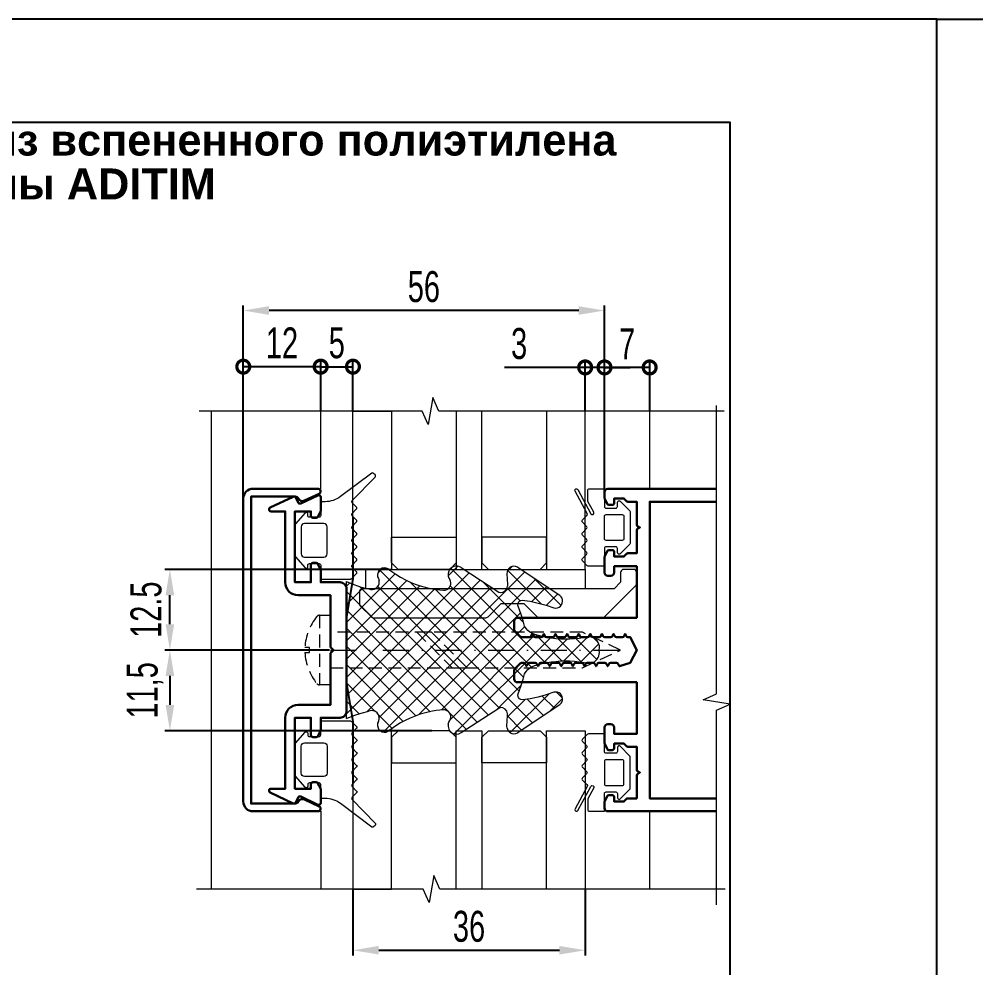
# Model space of a CAD drawing. Extents: x -37 to 8820, y -336 to 478.
# Drawn here: x 3271.1 to 3363.8, y 205.1 to 297 of the extents above; entities that cross this region are included whole.
import ezdxf

# ---------------------------------------------------------------- set-up
doc = ezdxf.new("R2010")
doc.units = 0
doc.header["$LTSCALE"] = 5
doc.linetypes.add('DASHDOT', pattern=[1, 0.5, -0.25, 0, -0.25])
doc.linetypes.add('HIDDEN', pattern=[0.375, 0.25, -0.125])
doc.layers.get('0').update_dxf_attribs({"linetype": 'CONTINUOUS', "lineweight": 30})
doc.layers.get('DEFPOINTS').update_dxf_attribs({"linetype": 'CONTINUOUS'})
for name, color, linetype, lineweight in [('1', 6, 'DASHDOT', 13), ('2', 3, 'HIDDEN', 13), ('Dimentions', 5, 'CONTINUOUS', 15), ('Glass', 5, 'CONTINUOUS', 20), ('Ал подклад', 7, 'CONTINUOUS', 20), ('Герлен', 7, 'CONTINUOUS', 60), ('Зигзаг', 1, 'CONTINUOUS', 15), ('Конструкции', 252, 'CONTINUOUS', 20), ('Подкладки', 1, 'CONTINUOUS', 20), ('Текстовый', 7, 'CONTINUOUS', 9), ('Уплотнители', 1, 'CONTINUOUS', 20), ('Штриховка', 1, 'CONTINUOUS', 5)]:
    doc.layers.add(name, color=color, linetype=linetype, lineweight=lineweight)
doc.layers.add('Скрытые', color=14, linetype='CONTINUOUS', plot=False)
doc.styles.add('3', font='RUSS.SHX', dxfattribs={"width": 0.7, "height": 3})
doc.styles.add('Каталожный', font='arial.ttf', dxfattribs={"height": 2.5})
doc.dimstyles.new('MX1_6', dxfattribs={"dimtxt": 3, "dimasz": 2.5, "dimexe": 0.5, "dimexo": 0, "dimgap": 0.8, "dimtad": 1, "dimlfac": 1.6, "dimdsep": 46, "dimtxsty": '3', "dimcen": 0, "dimclrd": 256, "dimclre": 256, "dimclrt": 256, "dimaunit": 1, "dimadec": 0, "dimazin": 0, "dimtfac": 1, "dimtmove": 0, "dimatfit": 1, "dimfxl": 1, "dimtvp": 1, "dimtolj": 1, "dimtzin": 0, "dimarcsym": 0})

# ---------------------------------------------------------------- blocks, each defined once
blk = doc.blocks.new('_DotSmall')
at = {"color": 0, "linetype": 'ByBlock', "const_width": 0.5}
blk.add_lwpolyline([(-0.0625, 0, 1), (0.0625, 0, 1)], format="xyb", close=True, dxfattribs=at)
blk = doc.blocks.new('*D1290')
at = {"layer": 'DEFPOINTS', "color": 0, "linetype": 'Continuous', "transparency": 16777216}
for p in [(3292.817, 263.326), (3300.317, 259.024), (3292.817, 249.073)]:
    blk.add_point(p, dxfattribs=at)
at = {"layer": 'Dimentions', "linetype": 'Continuous', "lineweight": -2, "transparency": 16777216}
for p, q in [((3292.817, 249.073), (3292.817, 263.826)), ((3300.317, 263.326), (3292.817, 263.326)), ((3300.317, 259.024), (3300.317, 263.826))]:
    blk.add_line(p, q, dxfattribs=at)
at = {"layer": 'Dimentions', "linetype": 'Continuous', "lineweight": -2, "transparency": 16777216, "xscale": 2.5, "yscale": 2.5, "zscale": 2.5, "rotation": 180}
blk.add_blockref('_DotSmall', (3292.817, 263.326), dxfattribs=at)
at = {"layer": 'Dimentions', "linetype": 'Continuous', "lineweight": -2, "transparency": 16777216, "xscale": 2.5, "yscale": 2.5, "zscale": 2.5}
blk.add_blockref('_DotSmall', (3300.317, 263.326), dxfattribs=at)
at = {"layer": 'Dimentions', "linetype": 'Continuous', "transparency": 16777216, "insert": (3296.567, 265.626), "char_height": 3, "attachment_point": 5, "style": '3'}
blk.add_mtext('\\A1;12', dxfattribs=at)
blk = doc.blocks.new('*D1291')
at = {"layer": 'DEFPOINTS', "color": 0, "linetype": 'Continuous', "transparency": 16777216}
for p in [(3327.817, 263.251), (3325.942, 259.024), (3327.817, 251.181)]:
    blk.add_point(p, dxfattribs=at)
at = {"layer": 'Dimentions', "linetype": 'Continuous', "lineweight": -2, "transparency": 16777216}
for p, q in [((3325.942, 259.024), (3325.942, 263.751)), ((3327.817, 251.181), (3327.817, 263.751)), ((3325.942, 263.251), (3318.142, 263.251)), ((3327.817, 263.251), (3325.942, 263.251)), ((3327.817, 263.251), (3330.317, 263.251))]:
    blk.add_line(p, q, dxfattribs=at)
at = {"layer": 'Dimentions', "linetype": 'Continuous', "lineweight": -2, "transparency": 16777216, "xscale": 2.5, "yscale": 2.5, "zscale": 2.5}
blk.add_blockref('_DotSmall', (3325.942, 263.251), dxfattribs=at)
at = {"layer": 'Dimentions', "linetype": 'Continuous', "lineweight": -2, "transparency": 16777216, "xscale": 2.5, "yscale": 2.5, "zscale": 2.5, "rotation": 180}
blk.add_blockref('_DotSmall', (3327.817, 263.251), dxfattribs=at)
at = {"layer": 'Dimentions', "linetype": 'Continuous', "transparency": 16777216, "insert": (3319.542, 265.551), "char_height": 3, "attachment_point": 5, "style": '3'}
blk.add_mtext('\\A1;3', dxfattribs=at)
blk = doc.blocks.new('*D1292')
at = {"layer": 'DEFPOINTS', "color": 0, "linetype": 'Continuous', "transparency": 16777216}
for p in [(3292.817, 268.765), (3292.817, 259.024), (3327.817, 259.024)]:
    blk.add_point(p, dxfattribs=at)
at = {"layer": 'Dimentions', "linetype": 'Continuous', "lineweight": -2, "transparency": 16777216}
for p, q in [((3292.817, 259.024), (3292.817, 269.265)), ((3327.817, 259.024), (3327.817, 269.265)), ((3325.317, 268.765), (3295.317, 268.765))]:
    blk.add_line(p, q, dxfattribs=at)
at = {"layer": 'Dimentions', "linetype": 'Continuous', "transparency": 16777216}
for points in [[(3295.317, 269.182), (3295.317, 268.349), (3292.817, 268.765)], [(3325.317, 269.182), (3325.317, 268.349), (3327.817, 268.765)]]:
    blk.add_solid(points, dxfattribs=at)
at = {"layer": 'Dimentions', "linetype": 'Continuous', "transparency": 16777216, "insert": (3310.317, 271.065), "char_height": 3, "attachment_point": 5, "style": '3'}
blk.add_mtext('\\A1;56', dxfattribs=at)
blk = doc.blocks.new('*D1293')
at = {"layer": 'DEFPOINTS', "color": 0, "linetype": 'Continuous', "transparency": 16777216}
for p in [(3303.442, 212.713), (3325.942, 212.713), (3325.942, 206.781)]:
    blk.add_point(p, dxfattribs=at)
at = {"layer": 'Dimentions', "linetype": 'Continuous', "lineweight": -2, "transparency": 16777216}
for p, q in [((3303.442, 212.713), (3303.442, 206.281)), ((3325.942, 212.713), (3325.942, 206.281)), ((3305.942, 206.781), (3323.442, 206.781))]:
    blk.add_line(p, q, dxfattribs=at)
at = {"layer": 'Dimentions', "linetype": 'Continuous', "transparency": 16777216}
for points in [[(3305.942, 207.198), (3305.942, 206.365), (3303.442, 206.781)], [(3323.442, 207.198), (3323.442, 206.365), (3325.942, 206.781)]]:
    blk.add_solid(points, dxfattribs=at)
at = {"layer": 'Dimentions', "linetype": 'Continuous', "transparency": 16777216, "insert": (3314.692, 209.081), "char_height": 3, "attachment_point": 5, "style": '3'}
blk.add_mtext('\\A1;36', dxfattribs=at)
blk = doc.blocks.new('*D1294')
at = {"layer": 'DEFPOINTS', "color": 0, "linetype": 'Continuous', "transparency": 16777216}
for p in [(3303.442, 263.326), (3300.317, 259.024), (3303.442, 259.024)]:
    blk.add_point(p, dxfattribs=at)
at = {"layer": 'Dimentions', "linetype": 'Continuous', "lineweight": -2, "transparency": 16777216}
for p, q in [((3300.317, 259.024), (3300.317, 263.826)), ((3300.317, 263.326), (3303.442, 263.326)), ((3303.442, 259.024), (3303.442, 263.826))]:
    blk.add_line(p, q, dxfattribs=at)
at = {"layer": 'Dimentions', "linetype": 'Continuous', "lineweight": -2, "transparency": 16777216, "xscale": 2.5, "yscale": 2.5, "zscale": 2.5, "rotation": 180}
blk.add_blockref('_DotSmall', (3300.317, 263.326), dxfattribs=at)
at = {"layer": 'Dimentions', "linetype": 'Continuous', "lineweight": -2, "transparency": 16777216, "xscale": 2.5, "yscale": 2.5, "zscale": 2.5}
blk.add_blockref('_DotSmall', (3303.442, 263.326), dxfattribs=at)
at = {"layer": 'Dimentions', "linetype": 'Continuous', "transparency": 16777216, "insert": (3301.879, 265.626), "char_height": 3, "attachment_point": 5, "style": '3'}
blk.add_mtext('\\A1;5', dxfattribs=at)
blk = doc.blocks.new('*D1295')
at = {"layer": 'DEFPOINTS', "color": 0, "linetype": 'Continuous', "transparency": 16777216}
for p in [(3327.817, 263.251), (3327.817, 259.024), (3332.192, 259.024)]:
    blk.add_point(p, dxfattribs=at)
at = {"layer": 'Dimentions', "linetype": 'Continuous', "lineweight": -2, "transparency": 16777216}
for p, q in [((3327.817, 259.024), (3327.817, 263.751)), ((3332.192, 259.024), (3332.192, 263.751)), ((3332.192, 263.251), (3327.817, 263.251))]:
    blk.add_line(p, q, dxfattribs=at)
at = {"layer": 'Dimentions', "linetype": 'Continuous', "lineweight": -2, "transparency": 16777216, "xscale": 2.5, "yscale": 2.5, "zscale": 2.5, "rotation": 180}
blk.add_blockref('_DotSmall', (3327.817, 263.251), dxfattribs=at)
at = {"layer": 'Dimentions', "linetype": 'Continuous', "lineweight": -2, "transparency": 16777216, "xscale": 2.5, "yscale": 2.5, "zscale": 2.5}
blk.add_blockref('_DotSmall', (3332.192, 263.251), dxfattribs=at)
at = {"layer": 'Dimentions', "linetype": 'Continuous', "transparency": 16777216, "insert": (3330.004, 265.551), "char_height": 3, "attachment_point": 5, "style": '3'}
blk.add_mtext('\\A1;7', dxfattribs=at)
blk = doc.blocks.new('*D1296')
at = {"layer": 'DEFPOINTS', "color": 0, "linetype": 'Continuous', "transparency": 16777216}
for p in [(3285.708, 243.681), (3306.698, 243.681), (3301.176, 235.868)]:
    blk.add_point(p, dxfattribs=at)
at = {"layer": 'Dimentions', "linetype": 'Continuous', "lineweight": -2, "transparency": 16777216}
for p, q in [((3306.698, 243.681), (3285.208, 243.681)), ((3285.708, 238.368), (3285.708, 241.181)), ((3301.176, 235.868), (3285.208, 235.868))]:
    blk.add_line(p, q, dxfattribs=at)
at = {"layer": 'Dimentions', "linetype": 'Continuous', "transparency": 16777216}
for points in [[(3285.291, 241.181), (3286.124, 241.181), (3285.708, 243.681)], [(3285.291, 238.368), (3286.124, 238.368), (3285.708, 235.868)]]:
    blk.add_solid(points, dxfattribs=at)
at = {"layer": 'Dimentions', "linetype": 'Continuous', "transparency": 16777216, "insert": (3283.408, 239.775), "char_height": 3, "attachment_point": 5, "rotation": 90, "style": '3'}
blk.add_mtext('\\A1;12.5', dxfattribs=at)
blk = doc.blocks.new('*D1297')
at = {"layer": 'DEFPOINTS', "color": 0, "linetype": 'Continuous', "transparency": 16777216}
for p in [(3301.176, 235.868), (3285.708, 228.056), (3311.073, 228.056)]:
    blk.add_point(p, dxfattribs=at)
at = {"layer": 'Dimentions', "linetype": 'Continuous', "lineweight": -2, "transparency": 16777216}
for p, q in [((3301.176, 235.868), (3285.208, 235.868)), ((3285.708, 233.368), (3285.708, 230.556)), ((3311.073, 228.056), (3285.208, 228.056))]:
    blk.add_line(p, q, dxfattribs=at)
at = {"layer": 'Dimentions', "linetype": 'Continuous', "transparency": 16777216}
for points in [[(3285.291, 233.368), (3286.124, 233.368), (3285.708, 235.868)], [(3285.291, 230.556), (3286.124, 230.556), (3285.708, 228.056)]]:
    blk.add_solid(points, dxfattribs=at)
at = {"layer": 'Dimentions', "linetype": 'Continuous', "transparency": 16777216, "insert": (3283.301, 231.962), "char_height": 3, "attachment_point": 5, "rotation": 90, "style": '3'}
blk.add_mtext('\\A1;11,5', dxfattribs=at)
blk = doc.blocks.new('1')
at = {"layer": 'Уплотнители'}
blk.add_line((0, -6.638), (0, 6.638), dxfattribs=at)
for points in [[(4.054, 7.863), (4.19, 7.754), (4.775, 7.346)], [(11.114, 7.985), (14.746, 5.618), (14.909, 5.577)], [(15.562, 7.563), (15.549, 7.373), (15.589, 6.353), (15.603, 6.19)], [(20.786, 5.156), (20.677, 5.278), (16.719, 7.904)], [(0, 6.638), (0.707, 6.353), (1.428, 6.108), (2.163, 5.917), (2.353, 5.863)], [(3.02, 7.101), (3.088, 6.938), (3.156, 6.747)], [(9.862, 7.169), (9.93, 6.979), (10.026, 6.829)], [(15.549, 7.373), (15.549, 7.359)], [(8.693, 5.863), (9.4, 5.795), (9.577, 5.809)], [(14.746, 5.618), (14.746, 5.605)], [(15.589, 6.353), (15.589, 6.339)], [(24.513, -0.231), (24.486, 0), (24.513, 0.231)], [(24.486, 0), (24.486, -0.014)], [(17.263, -2.313), (17.263, -2.326)], [(16.95, -3.333), (16.95, -3.346)], [(16.61, -4.339), (16.61, -4.353)], [(16.719, -7.904), (20.677, -5.278), (20.786, -5.156)], [(0, -6.638), (0.707, -6.353), (1.428, -6.108), (2.163, -5.917)], [(9.577, -5.809), (9.4, -5.781), (8.693, -5.863)], [(11.114, -7.985), (14.746, -5.618), (14.909, -5.577)], [(15.562, -7.563), (15.549, -7.373), (15.589, -6.353), (15.603, -6.176)], [(15.589, -6.353), (15.589, -6.366)], [(3.088, -6.938), (3.088, -6.924), (3.02, -7.101)], [(4.775, -7.346), (4.19, -7.754), (4.054, -7.863)], [(9.862, -7.169), (9.93, -6.979), (10.026, -6.829)], [(15.549, -7.373), (15.549, -7.387)]]:
    blk.add_lwpolyline(points, dxfattribs=at)
for points in [[(23.724, 1.238), (23.493, 1.265), (23.262, 1.238), (22.541, 1.129, -0.091156), (18.95, 1.32), (18.256, 1.51), (18.011, 1.592), (17.78, 1.728), (17.576, 1.891), (17.399, 2.081), (17.263, 2.313), (17.127, 2.83), (16.95, 3.333), (16.61, 4.339), (16.623, 4.489), (16.678, 4.625), (16.759, 4.734), (16.895, 4.802), (17.031, 4.829), (17.807, 4.72), (18.582, 4.557), (19.344, 4.353), (20.092, 4.095), (20.255, 4.067), (20.432, 4.095)], [(20.432, -4.095), (20.255, -4.067), (20.092, -4.095), (19.344, -4.353), (18.582, -4.557), (17.807, -4.72), (17.031, -4.829), (16.895, -4.802), (16.759, -4.734), (16.678, -4.612), (16.623, -4.489), (16.61, -4.339), (16.95, -3.333), (17.127, -2.83), (17.263, -2.313), (17.399, -2.081), (17.576, -1.891), (17.78, -1.728), (18.011, -1.592), (18.256, -1.51), (18.95, -1.32, -0.091156), (22.541, -1.129), (23.262, -1.238), (23.493, -1.265), (23.724, -1.238)]]:
    blk.add_lwpolyline(points, format="xyb", dxfattribs=at)
blk.add_arc((2.448, -6.584), 0.725, 331.99667, 113.16431, dxfattribs=at)
for points in [[(11.114, 7.985), (10.515, 8.44), (9.696, 7.86), (9.862, 7.169)], [(4.054, 7.863), (3.483, 8.167), (2.913, 7.721), (3.02, 7.101)], [(16.719, 7.904), (16.304, 8.307), (15.684, 8.116), (15.562, 7.563)], [(2.353, 5.863), (2.82, 5.791), (3.304, 6.274), (3.156, 6.747)], [(4.775, 7.346), (6.039, 6.535), (7.216, 6.114), (8.693, 5.863)], [(9.577, 5.809), (10.023, 5.934), (10.241, 6.419), (10.026, 6.829)], [(14.909, 5.577), (15.253, 5.547), (15.604, 5.837), (15.603, 6.19)], [(20.432, 4.095), (20.887, 4.194), (21.117, 4.806), (20.786, 5.156)], [(24.513, 0.231), (24.529, 0.69), (24.164, 1.159), (23.724, 1.238)], [(23.724, -1.238), (24.2, -1.106), (24.509, -0.733), (24.513, -0.231)], [(20.786, -5.156), (21.117, -4.806), (20.887, -4.194), (20.432, -4.095)], [(15.603, -6.176), (15.595, -5.83), (15.248, -5.548), (14.909, -5.577)], [(8.693, -5.863), (7.303, -6.095), (5.949, -6.556), (4.775, -7.346)], [(10.026, -6.829), (10.234, -6.412), (10.041, -5.944), (9.577, -5.809)], [(3.02, -7.101), (2.913, -7.721), (3.483, -8.167), (4.054, -7.863)], [(9.862, -7.169), (9.696, -7.86), (10.515, -8.44), (11.114, -7.985)], [(15.562, -7.563), (15.655, -8.105), (16.342, -8.292), (16.719, -7.904)]]:
    blk.add_open_spline(points, degree=3, dxfattribs=at)

msp = doc.modelspace()

# ---------------------------------------------------------------- hatches: boundary and pattern name
at = {"layer": 'Штриховка', "lineweight": 5}
h = msp.add_hatch(dxfattribs=at)
h.set_pattern_fill('NET', color=256, scale=10, angle=45, style=0)
h.set_pattern_definition([(45, (-3801.2168, 2378.1419), (-0.88388348, 0.88388348), []), (135, (-3801.2168, 2378.1419), (-0.88388348, -0.88388348), [])])
edge = h.paths.add_edge_path()
edge.add_spline(control_points=[(3327.3303, 236.0997), (3327.3461, 236.5588), (3326.9813, 237.0279), (3326.5413, 237.1064)], knot_values=[0, 0, 0, 0, 1, 1, 1, 1], degree=3, periodic=0)
edge.add_line((3326.5413, 237.1064), (3326.31, 237.1336))
edge.add_line((3326.31, 237.1336), (3326.0788, 237.1064))
edge.add_line((3326.0788, 237.1064), (3325.3578, 236.9976))
edge.add_arc((3324.0801, 246.8603), 9.9451, 256.547552, 277.381309, ccw=False)
edge.add_line((3321.7665, 237.188), (3321.0727, 237.3784))
edge.add_line((3321.0727, 237.3784), (3320.8279, 237.4601))
edge.add_line((3320.8279, 237.4601), (3320.5966, 237.5961))
edge.add_line((3320.5966, 237.5961), (3320.3925, 237.7593))
edge.add_line((3320.3925, 237.7593), (3320.2157, 237.9498))
edge.add_line((3320.2157, 237.9498), (3320.0797, 238.181))
edge.add_line((3320.0797, 238.181), (3319.9436, 238.698))
edge.add_line((3319.9436, 238.698), (3319.7668, 239.2013))
edge.add_line((3319.7668, 239.2013), (3319.4267, 240.2079))
edge.add_line((3319.4267, 240.2079), (3319.4403, 240.3576))
edge.add_line((3319.4403, 240.3576), (3319.4947, 240.4936))
edge.add_line((3319.4947, 240.4936), (3319.5763, 240.6024))
edge.add_line((3319.5763, 240.6024), (3319.7124, 240.6705))
edge.add_line((3319.7124, 240.6705), (3319.8484, 240.6977))
edge.add_line((3319.8484, 240.6977), (3320.6238, 240.5888))
edge.add_line((3320.6238, 240.5888), (3321.3992, 240.4256))
edge.add_line((3321.3992, 240.4256), (3322.161, 240.2216))
edge.add_line((3322.161, 240.2216), (3322.9092, 239.9631))
edge.add_line((3322.9092, 239.9631), (3323.0724, 239.9359))
edge.add_line((3323.0724, 239.9359), (3323.2493, 239.9631))
edge.add_spline(control_points=[(3323.2493, 239.9631), (3323.7041, 240.0622), (3323.9335, 240.6741), (3323.6029, 241.0242)], knot_values=[0, 0, 0, 0, 1, 1, 1, 1], degree=3, periodic=0)
edge.add_line((3323.6029, 241.0242), (3323.4941, 241.1466))
edge.add_line((3323.4941, 241.1466), (3319.5355, 243.772))
edge.add_spline(control_points=[(3319.5355, 243.772), (3319.1206, 244.1758), (3318.5005, 243.9842), (3318.3792, 243.432)], knot_values=[0, 0, 0, 0, 1, 1, 1, 1], degree=3, periodic=0)
edge.add_line((3318.3792, 243.432), (3318.3656, 243.2415))
edge.add_line((3318.3656, 243.2415), (3318.4065, 242.2213))
edge.add_line((3318.4065, 242.2213), (3318.4201, 242.058))
edge.add_spline(control_points=[(3318.4201, 242.058), (3318.4214, 241.7059), (3318.0698, 241.4157), (3317.7263, 241.4459)], knot_values=[0, 0, 0, 0, 1, 1, 1, 1], degree=3, periodic=0)
edge.add_line((3317.7397, 241.4425), (3317.563, 241.4867))
edge.add_line((3317.563, 241.4867), (3313.9309, 243.8537))
edge.add_spline(control_points=[(3313.9309, 243.8537), (3313.3319, 244.3082), (3312.5132, 243.7285), (3312.6794, 243.0375)], knot_values=[0, 0, 0, 0, 1, 1, 1, 1], degree=3, periodic=0)
edge.add_line((3312.6794, 243.0375), (3312.7474, 242.847))
edge.add_line((3312.7474, 242.847), (3312.8427, 242.6974))
edge.add_spline(control_points=[(3312.8427, 242.6974), (3313.0578, 242.287), (3312.8402, 241.8023), (3312.3938, 241.6771)], knot_values=[0, 0, 0, 0, 1, 1, 1, 1], degree=3, periodic=0)
edge.add_line((3312.4052, 241.678), (3312.2169, 241.6635))
edge.add_line((3312.2169, 241.6635), (3311.5095, 241.7315))
edge.add_spline(control_points=[(3311.5095, 241.7315), (3310.0333, 241.9823), (3308.856, 242.4038), (3307.5918, 243.2143)], knot_values=[0, 0, 0, 0, 1, 1, 1, 1], degree=3, periodic=0)
edge.add_line((3307.5918, 243.2143), (3307.0068, 243.6224))
edge.add_line((3307.0068, 243.6224), (3306.8708, 243.7312))
edge.add_spline(control_points=[(3306.8708, 243.7312), (3306.2997, 244.035), (3305.7301, 243.5893), (3305.8369, 242.9694)], knot_values=[0, 0, 0, 0, 1, 1, 1, 1], degree=3, periodic=0)
edge.add_line((3305.8369, 242.9694), (3305.9049, 242.8062))
edge.add_line((3305.9049, 242.8062), (3305.973, 242.6157))
edge.add_spline(control_points=[(3305.973, 242.6157), (3306.121, 242.1426), (3305.6374, 241.6592), (3305.1704, 241.7315)], knot_values=[0, 0, 0, 0, 1, 1, 1, 1], degree=3, periodic=0)
edge.add_line((3305.1849, 241.7274), (3304.9799, 241.7859))
edge.add_line((3304.9799, 241.7859), (3304.2453, 241.9764))
edge.add_line((3304.2453, 241.9764), (3303.5244, 242.2213))
edge.add_line((3303.5244, 242.2213), (3302.817, 242.5069))
edge.add_line((3302.817, 242.5069), (3302.817, 229.23))
edge.add_line((3302.817, 229.23), (3303.5244, 229.5157))
edge.add_line((3303.5244, 229.5157), (3304.2453, 229.7605))
edge.add_line((3304.2453, 229.7605), (3304.9799, 229.951))
edge.add_arc((3305.265, 229.2846), 0.7248, -28.003331, 113.164313, ccw=False)
edge.add_line((3305.9049, 228.9443), (3305.8369, 228.7675))
edge.add_spline(control_points=[(3305.8369, 228.7675), (3305.7301, 228.1476), (3306.2997, 227.7019), (3306.8708, 228.0057)], knot_values=[0, 0, 0, 0, 1, 1, 1, 1], degree=3, periodic=0)
edge.add_line((3306.8708, 228.0057), (3307.0068, 228.1145))
edge.add_line((3307.0068, 228.1145), (3307.5918, 228.5226))
edge.add_spline(control_points=[(3307.5918, 228.5226), (3308.7662, 229.3125), (3310.1204, 229.7739), (3311.5095, 230.0054)], knot_values=[0, 0, 0, 0, 1, 1, 1, 1], degree=3, periodic=0)
edge.add_line((3311.5095, 230.0054), (3312.2169, 230.087))
edge.add_line((3312.2169, 230.087), (3312.3938, 230.0598))
edge.add_spline(control_points=[(3312.3938, 230.0598), (3312.8581, 229.924), (3313.0513, 229.4567), (3312.8427, 229.0396)], knot_values=[0, 0, 0, 0, 1, 1, 1, 1], degree=3, periodic=0)
edge.add_line((3312.8514, 229.0533), (3312.7474, 228.8899))
edge.add_line((3312.7474, 228.8899), (3312.6794, 228.6995))
edge.add_spline(control_points=[(3312.6794, 228.6995), (3312.5132, 228.0084), (3313.3319, 227.4287), (3313.9309, 227.8833)], knot_values=[0, 0, 0, 0, 1, 1, 1, 1], degree=3, periodic=0)
edge.add_line((3313.9309, 227.8833), (3317.563, 230.2503))
edge.add_line((3317.563, 230.2503), (3317.7263, 230.2911))
edge.add_spline(control_points=[(3317.7263, 230.2911), (3318.0655, 230.3208), (3318.4119, 230.0387), (3318.4201, 229.6925)], knot_values=[0, 0, 0, 0, 1, 1, 1, 1], degree=3, periodic=0)
edge.add_line((3318.4215, 229.7115), (3318.4065, 229.5157))
edge.add_line((3318.4065, 229.5157), (3318.3656, 228.4954))
edge.add_line((3318.3656, 228.4954), (3318.3792, 228.305))
edge.add_spline(control_points=[(3318.3792, 228.305), (3318.4722, 227.7636), (3319.1587, 227.5765), (3319.5355, 227.9649)], knot_values=[0, 0, 0, 0, 1, 1, 1, 1], degree=3, periodic=0)
edge.add_line((3319.5355, 227.9649), (3323.4941, 230.5904))
edge.add_line((3323.4941, 230.5904), (3323.6029, 230.7128))
edge.add_spline(control_points=[(3323.6029, 230.7128), (3323.9335, 231.0628), (3323.7041, 231.6748), (3323.2493, 231.7739)], knot_values=[0, 0, 0, 0, 1, 1, 1, 1], degree=3, periodic=0)
edge.add_line((3323.2493, 231.7739), (3323.0724, 231.8011))
edge.add_line((3323.0724, 231.8011), (3322.9092, 231.7739))
edge.add_line((3322.9092, 231.7739), (3322.161, 231.5154))
edge.add_line((3322.161, 231.5154), (3321.3992, 231.3113))
edge.add_line((3321.3992, 231.3113), (3320.6238, 231.1481))
edge.add_line((3320.6238, 231.1481), (3319.8484, 231.0393))
edge.add_line((3319.8484, 231.0393), (3319.7124, 231.0665))
edge.add_line((3319.7124, 231.0665), (3319.5763, 231.1345))
edge.add_line((3319.5763, 231.1345), (3319.4947, 231.2569))
edge.add_line((3319.4947, 231.2569), (3319.4403, 231.3794))
edge.add_line((3319.4403, 231.3794), (3319.4267, 231.529))
edge.add_line((3319.4267, 231.529), (3319.7668, 232.5356))
edge.add_line((3319.7668, 232.5356), (3319.9436, 233.039))
edge.add_line((3319.9436, 233.039), (3320.0797, 233.5559))
edge.add_line((3320.0797, 233.5559), (3320.2157, 233.7872))
edge.add_line((3320.2157, 233.7872), (3320.3925, 233.9776))
edge.add_line((3320.3925, 233.9776), (3320.5966, 234.1408))
edge.add_line((3320.5966, 234.1408), (3320.8279, 234.2769))
edge.add_line((3320.8279, 234.2769), (3321.0727, 234.3585))
edge.add_line((3321.0727, 234.3585), (3321.7665, 234.5489))
edge.add_arc((3324.0801, 224.8767), 9.9451, 82.618691, 103.452448, ccw=False)
edge.add_line((3325.3578, 234.7394), (3326.0788, 234.6306))
edge.add_line((3326.0788, 234.6306), (3326.31, 234.6034))
edge.add_line((3326.31, 234.6034), (3326.5413, 234.6306))
edge.add_spline(control_points=[(3326.5413, 234.6306), (3327.0165, 234.763), (3327.3257, 235.1357), (3327.3303, 235.6372)], knot_values=[0, 0, 0, 0, 1, 1, 1, 1], degree=3, periodic=0)
edge.add_line((3327.3303, 235.6372), (3327.3031, 235.8685))
edge.add_line((3327.3031, 235.8685), (3327.3303, 236.0997))

# ---------------------------------------------------------------- linework, layer by layer
for points in [[(3292.817, 221.181), (3292.817, 250.556, -0.4142136), (3293.7545, 251.4935), (3300.067, 251.4935, -0.8025849), (3300.1726, 251.0169), (3298.736, 250.347, -0.4015594), (3298.1629, 250.5415, 0.2797393), (3297.8303, 250.7435), (3293.567, 250.7435), (3293.567, 220.9935), (3297.8303, 220.9935, 0.2797393), (3298.1629, 221.1954, -0.4015594), (3298.736, 221.39), (3300.1726, 220.72, -0.8025849), (3300.067, 220.2435), (3293.7545, 220.2435, -0.4142136)], [(3297.663, 250.7259, -0.4142136), (3297.9122, 250.6352), (3298.1322, 250.1634, 0.4142136), (3298.3814, 250.0727), (3300.0502, 250.8509, -0.5486188), (3300.317, 250.681), (3300.317, 249.3502, -0.1164338), (3300.2972, 249.2664), (3300.0563, 248.7846, -0.284079), (3299.8886, 248.681), (3299.567, 248.681, -0.4142136), (3299.3795, 248.8685), (3299.3795, 249.306), (3297.817, 249.306), (3297.817, 242.431), (3299.3795, 242.431), (3299.3795, 244.1185, -0.4142136), (3299.567, 244.306), (3299.8886, 244.306, -0.284079), (3300.0563, 244.2023), (3300.2972, 243.7206, -0.1164338), (3300.317, 243.6367), (3300.317, 242.431), (3302.192, 242.431, -0.4142136), (3302.817, 241.806), (3302.817, 229.931, -0.4142136), (3302.192, 229.306), (3300.317, 229.306), (3300.317, 228.1002, -0.1164338), (3300.2972, 228.0164), (3300.0563, 227.5346, -0.284079), (3299.8886, 227.431), (3299.567, 227.431, -0.4142136), (3299.3795, 227.6185), (3299.3795, 229.306), (3297.817, 229.306), (3297.817, 222.431), (3299.3795, 222.431), (3299.3795, 222.8685, -0.4142136), (3299.567, 223.056), (3299.8886, 223.056, -0.284079), (3300.0563, 222.9523), (3300.2972, 222.4706, -0.1164338), (3300.317, 222.3867), (3300.317, 221.056, -0.5486188), (3300.0502, 220.886), (3298.3814, 221.6642, 0.4142136), (3298.1322, 221.5735), (3297.9122, 221.1017, -0.4142136), (3297.663, 221.011), (3295.4252, 222.0545, -0.2914734), (3295.317, 222.2245), (3295.317, 222.2435, -0.4142136), (3295.5045, 222.431), (3296.8795, 222.431), (3296.8795, 229.306, -0.4142136), (3298.1295, 230.556), (3301.2545, 230.556), (3301.2545, 235.4783, -0.1989124), (3301.3094, 235.6109), (3301.567, 235.8685), (3301.3094, 236.1261, -0.1989124), (3301.2545, 236.2586), (3301.2545, 241.181), (3298.1295, 241.181, -0.4142136), (3296.8795, 242.431), (3296.8795, 249.306), (3295.5045, 249.306, -0.4142136), (3295.317, 249.4935), (3295.317, 249.5125, -0.2914734), (3295.4252, 249.6824)]]:
    msp.add_lwpolyline(points, format="xyb", close=True)
msp.add_lwpolyline([(3338.6821, 220.2435), (3328.1295, 220.2435, -0.4142136), (3327.817, 220.556), (3327.817, 221.1367, -0.1164338), (3327.8368, 221.2206), (3328.0777, 221.7023, -0.284079), (3328.2454, 221.806), (3328.567, 221.806, -0.4142136), (3328.7545, 221.6185), (3328.7545, 221.181), (3329.692, 221.181), (3329.9496, 221.4386, -0.1989124), (3330.0821, 221.4935), (3330.942, 221.4935), (3330.942, 223.7213, -0.284079), (3331.0456, 223.889), (3331.2545, 223.9935), (3331.0456, 224.0979, -0.284079), (3330.942, 224.2656), (3330.942, 226.4935), (3330.0821, 226.4935, -0.1989124), (3329.9496, 226.5484), (3329.692, 226.806), (3328.7545, 226.806), (3328.7545, 226.3685, -0.4142136), (3328.567, 226.181), (3328.2454, 226.181, -0.284079), (3328.0777, 226.2846), (3327.8368, 226.7664, -0.1164338), (3327.817, 226.8502), (3327.817, 228.3685, -0.4142136), (3328.1295, 228.681), (3328.442, 228.681, -0.4142136), (3328.7545, 228.3685), (3328.7545, 227.7435), (3330.942, 227.7435), (3330.942, 232.7435), (3319.3795, 232.7435, -0.4142136), (3319.067, 233.056), (3319.067, 233.9158, -0.1989124), (3319.1219, 234.0484), (3319.6371, 234.5636, -0.1989124), (3319.7696, 234.6185), (3319.9823, 234.6185, -0.284079), (3320.15, 234.5148), (3320.2545, 234.306), (3320.3589, 234.5148, -0.284079), (3320.5266, 234.6185), (3321.1073, 234.6185, -0.284079), (3321.275, 234.5148), (3321.3795, 234.306), (3321.4839, 234.5148, -0.284079), (3321.6516, 234.6185), (3322.2323, 234.6185, -0.284079), (3322.4, 234.5148), (3322.5045, 234.306), (3322.6089, 234.5148, -0.284079), (3322.7766, 234.6185), (3323.3573, 234.6185, -0.284079), (3323.525, 234.5148), (3323.6295, 234.306), (3323.7339, 234.5148, -0.284079), (3323.9016, 234.6185), (3324.4823, 234.6185, -0.284079), (3324.65, 234.5148), (3324.7545, 234.306), (3324.8589, 234.5148, -0.284079), (3325.0266, 234.6185), (3325.6073, 234.6185, -0.284079), (3325.775, 234.5148), (3325.8795, 234.306), (3325.9839, 234.5148, -0.284079), (3326.1516, 234.6185), (3326.7323, 234.6185, -0.284079), (3326.9, 234.5148), (3327.0045, 234.306), (3327.1089, 234.5148, -0.284079), (3327.2766, 234.6185), (3327.8573, 234.6185, -0.284079), (3328.025, 234.5148), (3328.1295, 234.306), (3328.2339, 234.5148, -0.284079), (3328.4016, 234.6185), (3328.9823, 234.6185, -0.284079), (3329.15, 234.5148), (3329.2545, 234.306), (3330.317, 234.6185), (3330.942, 235.8685), (3330.317, 237.1185), (3330.0891, 237.1185, -0.284079), (3329.9214, 237.2221), (3329.817, 237.431), (3329.7125, 237.2221, -0.284079), (3329.5448, 237.1185), (3328.9641, 237.1185, -0.284079), (3328.7964, 237.2221), (3328.692, 237.431), (3328.5875, 237.2221, -0.284079), (3328.4198, 237.1185), (3327.8391, 237.1185, -0.284079), (3327.6714, 237.2221), (3327.567, 237.431), (3327.4625, 237.2221, -0.284079), (3327.2948, 237.1185), (3326.7141, 237.1185, -0.284079), (3326.5464, 237.2221), (3326.442, 237.431), (3326.3375, 237.2221, -0.284079), (3326.1698, 237.1185), (3325.5891, 237.1185, -0.284079), (3325.4214, 237.2221), (3325.317, 237.431), (3325.2125, 237.2221, -0.284079), (3325.0448, 237.1185), (3324.4641, 237.1185, -0.284079), (3324.2964, 237.2221), (3324.192, 237.431), (3324.0875, 237.2221, -0.284079), (3323.9198, 237.1185), (3323.3391, 237.1185, -0.284079), (3323.1714, 237.2221), (3323.067, 237.431), (3322.9625, 237.2221, -0.284079), (3322.7948, 237.1185), (3322.2141, 237.1185, -0.284079), (3322.0464, 237.2221), (3321.942, 237.431), (3321.8375, 237.2221, -0.284079), (3321.6698, 237.1185), (3321.0891, 237.1185, -0.284079), (3320.9214, 237.2221), (3320.817, 237.431), (3320.7125, 237.2221, -0.284079), (3320.5448, 237.1185), (3319.7696, 237.1185, -0.1989124), (3319.6371, 237.1734), (3319.1219, 237.6886, -0.1989124), (3319.067, 237.8211), (3319.067, 238.681, -0.4142136), (3319.3795, 238.9935), (3330.942, 238.9935), (3330.942, 243.9935), (3328.7545, 243.9935), (3328.7545, 243.3685, -0.4142136), (3328.442, 243.056), (3328.1295, 243.056, -0.4142136), (3327.817, 243.3685), (3327.817, 244.8867, -0.1164338), (3327.8368, 244.9706), (3328.0777, 245.4523, -0.284079), (3328.2454, 245.556), (3328.567, 245.556, -0.4142136), (3328.7545, 245.3685), (3328.7545, 244.931), (3329.692, 244.931), (3329.9496, 245.1886, -0.1989124), (3330.0821, 245.2435), (3330.942, 245.2435), (3330.942, 247.4713, -0.284079), (3331.0456, 247.639), (3331.2545, 247.7435), (3331.0456, 247.8479, -0.284079), (3330.942, 248.0156), (3330.942, 250.2435), (3330.0821, 250.2435, -0.1989124), (3329.9496, 250.2984), (3329.692, 250.556), (3328.7545, 250.556), (3328.7545, 250.1185, -0.4142136), (3328.567, 249.931), (3328.2454, 249.931, -0.284079), (3328.0777, 250.0346), (3327.8368, 250.5164, -0.1164338), (3327.817, 250.6002), (3327.817, 251.181, -0.4142136), (3328.1295, 251.4935), (3338.6821, 251.4935)], format="xyb")
msp.add_lwpolyline([(3338.6821, 221.4935), (3332.192, 221.4935), (3332.192, 250.2435), (3338.6821, 250.2435)])
at = {"layer": '1'}
msp.add_line((3301.2545, 235.8685), (3329.3795, 235.8685), dxfattribs=at)
at = {"layer": '2'}
msp.add_line((3300.1984, 239.2435), (3300.1984, 232.4935), dxfattribs=at)
msp.add_lwpolyline([(3298.7916, 236.1141, -0.1618489), (3299.9574, 239.1298, -0.2238875), (3300.1984, 239.2435), (3301.2545, 239.2435), (3301.2545, 232.4935), (3300.1984, 232.4935, -0.2238875), (3299.9574, 232.6071, -0.1618489), (3298.7916, 235.6228), (3299.2293, 235.6228), (3299.2293, 236.1141)], format="xyb", close=True, dxfattribs=at)
for points in [[(3301.2545, 234.1497), (3325.6936, 234.1497), (3329.3795, 235.8685), (3325.6936, 237.5872), (3301.2545, 237.5872)], [(3309.6329, 237.5872), (3313.0704, 234.1497), (3314.5027, 234.1497), (3311.0652, 237.5872)]]:
    msp.add_lwpolyline(points, close=True, dxfattribs=at)
at = {"layer": 'Glass'}
for points in [[(3307.192, 259.0237), (3307.192, 243.681), (3303.442, 243.681), (3303.442, 259.0237)], [(3313.442, 259.0237), (3313.442, 243.681), (3315.942, 243.681), (3315.942, 259.0237)], [(3322.192, 259.0237), (3322.192, 243.681), (3325.942, 243.681), (3325.942, 259.0237)], [(3312.817, 243.681), (3307.817, 243.681), (3307.192, 244.306), (3307.192, 246.806), (3313.442, 246.806), (3313.442, 244.306)], [(3316.567, 243.681), (3321.567, 243.681), (3322.192, 244.306), (3322.192, 246.806), (3315.942, 246.806), (3315.942, 244.306)], [(3307.192, 212.7132), (3307.192, 228.056), (3303.442, 228.056), (3303.442, 212.7132)], [(3312.817, 228.056), (3307.817, 228.056), (3307.192, 227.431), (3307.192, 224.931), (3313.442, 224.931), (3313.442, 227.431)], [(3313.442, 212.7132), (3313.442, 228.056), (3315.942, 228.056), (3315.942, 212.7132)], [(3316.567, 228.056), (3321.567, 228.056), (3322.192, 227.431), (3322.192, 224.931), (3315.942, 224.931), (3315.942, 227.431)], [(3322.192, 212.7132), (3322.192, 228.056), (3325.942, 228.056), (3325.942, 212.7132)]]:
    msp.add_lwpolyline(points, close=True, dxfattribs=at)
at = {"layer": 'Ал подклад'}
msp.add_lwpolyline([(3321.5144, 238.9935), (3327.5803, 238.9935, 0.1989124), (3327.8013, 239.085), (3330.8504, 242.1342, 0.1989124), (3330.942, 242.3551), (3330.942, 243.3685, 0.4142136), (3330.6295, 243.681), (3329.692, 243.681, 0.4142136), (3329.3795, 243.3685), (3329.3795, 242.431), (3328.7545, 241.806), (3304.3795, 241.806, 0.4142136), (3304.067, 241.4935), (3304.067, 240.3729, 0.1989124), (3304.1585, 240.1519), (3305.2254, 239.085, 0.1989124), (3305.4464, 238.9935), (3316.3081, 238.9935, 0.1989124), (3316.5291, 239.085), (3317.817, 240.3729), (3320.0055, 240.3729), (3321.2934, 239.085, 0.1989124)], format="xyb", close=True, dxfattribs=at)
at = {"layer": 'Герлен', "ltscale": 2, "const_width": 0.1875}
msp.add_lwpolyline([(3303.442, 248.806), (3303.442, 242.7435), (3302.817, 238.9935), (3302.817, 232.7435), (3303.442, 228.9935), (3303.442, 222.931)], dxfattribs=at)
at = {"layer": 'Зигзаг'}
for points in [[(3339.4056, 259.0237), (3311.758, 259.0237), (3311.1771, 260.3416), (3310.7415, 257.7289), (3310.159, 259.0237), (3288.5343, 259.0237)], [(3338.6821, 211.1806), (3338.6821, 230.0417), (3340, 230.6225), (3337.3873, 231.0581), (3338.6821, 231.6406), (3338.6821, 259.5673)], [(3339.4963, 212.7132), (3311.851, 212.7132), (3311.2701, 214.0311), (3310.8345, 211.4184), (3310.252, 212.7132), (3288.2895, 212.7132)]]:
    msp.add_lwpolyline(points, dxfattribs=at)
at = {"layer": 'Конструкции'}
for p, q in [((3300.317, 251.4935), (3300.317, 259.0237)), ((3332.192, 251.4935), (3332.192, 259.0237)), ((3300.317, 220.2435), (3300.317, 212.7132)), ((3332.192, 212.7132), (3332.192, 220.2435))]:
    msp.add_line(p, q, dxfattribs=at)
msp.add_lwpolyline([(3289.692, 259.0237), (3289.692, 212.7132)], dxfattribs=at)
at = {"layer": 'Подкладки'}
msp.add_lwpolyline([(3304.692, 241.806), (3304.692, 243.681), (3325.942, 243.681), (3325.942, 241.806)], close=True, dxfattribs=at)
at = {"layer": 'Скрытые', "linetype": 'Continuous'}
for points in [[(3360, 297), (3150, 297), (3150, 0), (3360, 0)], [(3360, 297), (3570, 297), (3570, 0), (3360, 0)], [(3340, 10), (3340, 287), (3175, 287), (3175, 10)]]:
    msp.add_lwpolyline(points, close=True, dxfattribs=at)
at = {"layer": 'Уплотнители'}
for points in [[(3299.067, 244.0872, -0.4142136), (3299.2232, 244.2435), (3300.1607, 244.2435, -0.4142136), (3300.317, 244.0872), (3300.317, 242.7435), (3303.2049, 242.7435, 0.1989124), (3303.2933, 242.7801), (3303.7712, 243.258, 0.4142136), (3303.7712, 243.479), (3303.3672, 243.883, -0.4142136), (3303.3672, 244.104), (3303.7712, 244.508, 0.4142136), (3303.7712, 244.729), (3303.3672, 245.133, -0.4142136), (3303.3672, 245.354), (3303.7712, 245.758, 0.4142136), (3303.7712, 245.979), (3303.3672, 246.383, -0.4142136), (3303.3672, 246.604), (3303.7712, 247.008, 0.4142136), (3303.7712, 247.229), (3303.3672, 247.633, -0.4142136), (3303.3672, 247.854), (3303.7712, 248.258, 0.4142136), (3303.7712, 248.479), (3303.3672, 248.883, -0.4142136), (3303.3672, 249.104), (3303.7712, 249.508, 0.4142136), (3303.7712, 249.729), (3303.3672, 250.133, -0.4142136), (3303.3672, 250.354), (3305.5815, 252.633, 0.4142136), (3305.5815, 252.854), (3305.4502, 252.9853, 0.2925382), (3305.2857, 253.0214), (3302.2325, 250.7406, -0.1617878), (3300.7363, 250.2435), (3300.317, 250.2435), (3300.317, 248.8997, -0.4142136), (3300.1607, 248.7435), (3299.2232, 248.7435, -0.4142136), (3299.067, 248.8997), (3299.067, 249.056, 0.6685867), (3298.8001, 249.1663), (3297.8626, 248.1017, 0.1986192), (3297.817, 247.9914), (3297.817, 244.9956, 0.1986192), (3297.8626, 244.8852), (3298.8001, 243.8206, 0.6685867), (3299.067, 243.931)], [(3326.7778, 249.2242), (3326.2109, 250.2693, -0.1249127), (3326.192, 250.3438), (3326.192, 251.3372, -0.4142136), (3326.3482, 251.4935), (3327.817, 251.4935), (3327.817, 249.7747, 0.4142136), (3327.9732, 249.6185), (3328.9107, 249.6185, 0.4142136), (3329.067, 249.7747), (3329.067, 250.181, -0.6685867), (3329.3338, 250.2913), (3330.2713, 249.3517, -0.1986192), (3330.317, 249.2414), (3330.317, 246.2456, -0.1986192), (3330.2713, 246.1352), (3329.3338, 245.1956, -0.6685867), (3329.067, 245.306), (3329.067, 245.7122, 0.4142136), (3328.9107, 245.8685), (3327.9732, 245.8685, 0.4142136), (3327.817, 245.7122), (3327.817, 243.9935), (3326.2567, 243.9935, -0.1989124), (3326.1462, 244.0392), (3325.6775, 244.508, -0.4142136), (3325.6775, 244.729), (3326.0815, 245.133, 0.4142136), (3326.0815, 245.354), (3325.6775, 245.758, -0.4142136), (3325.6775, 245.979), (3326.0815, 246.383, 0.4142136), (3326.0815, 246.604), (3325.6775, 247.008, -0.4142136), (3325.6775, 247.229), (3326.0815, 247.633, 0.4142136), (3326.0815, 247.854), (3325.6775, 248.258, -0.4142136), (3325.6775, 248.479), (3326.1095, 248.911, 0.3320761), (3326.1364, 249.096), (3324.9609, 251.2627, -1), (3325.2356, 251.4117), (3326.5032, 249.0752, 1)], [(3329.692, 248.8372), (3329.692, 246.6497, -0.4142136), (3329.5357, 246.4935), (3327.9732, 246.4935, -0.4142136), (3327.817, 246.6497), (3327.817, 248.8372, -0.4142136), (3327.9732, 248.9935), (3329.5357, 248.9935, -0.4142136)], [(3298.442, 247.806), (3298.442, 245.181, 0.4142136), (3298.7545, 244.8685), (3300.6295, 244.8685, 0.4142136), (3300.942, 245.181), (3300.942, 247.806, 0.4142136), (3300.6295, 248.1185), (3298.7545, 248.1185, 0.4142136)], [(3299.067, 227.6497, 0.4142136), (3299.2232, 227.4935), (3300.1607, 227.4935, 0.4142136), (3300.317, 227.6497), (3300.317, 228.9935), (3303.2049, 228.9935, -0.1989124), (3303.2933, 228.9569), (3303.7712, 228.479, -0.4142136), (3303.7712, 228.258), (3303.3672, 227.854, 0.4142136), (3303.3672, 227.633), (3303.7712, 227.229, -0.4142136), (3303.7712, 227.008), (3303.3672, 226.604, 0.4142136), (3303.3672, 226.383), (3303.7712, 225.979, -0.4142136), (3303.7712, 225.758), (3303.3672, 225.354, 0.4142136), (3303.3672, 225.133), (3303.7712, 224.729, -0.4142136), (3303.7712, 224.508), (3303.3672, 224.104, 0.4142136), (3303.3672, 223.883), (3303.7712, 223.479, -0.4142136), (3303.7712, 223.258), (3303.3672, 222.854, 0.4142136), (3303.3672, 222.633), (3303.7712, 222.229, -0.4142136), (3303.7712, 222.008), (3303.3672, 221.604, 0.4142136), (3303.3672, 221.383), (3305.5815, 219.104, -0.4142136), (3305.5815, 218.883), (3305.4502, 218.7517, -0.2925382), (3305.2857, 218.7155), (3302.2325, 220.9963, 0.1617878), (3300.7363, 221.4935), (3300.317, 221.4935), (3300.317, 222.8372, 0.4142136), (3300.1607, 222.9935), (3299.2232, 222.9935, 0.4142136), (3299.067, 222.8372), (3299.067, 222.681, -0.6685867), (3298.8001, 222.5706), (3297.8626, 223.6352, -0.1986192), (3297.817, 223.7456), (3297.817, 226.7414, -0.1986192), (3297.8626, 226.8517), (3298.8001, 227.9163, -0.6685867), (3299.067, 227.806)], [(3326.7778, 222.5127), (3326.2109, 221.4677, 0.1249127), (3326.192, 221.3932), (3326.192, 220.3997, 0.4142136), (3326.3482, 220.2435), (3327.817, 220.2435), (3327.817, 221.9622, -0.4142136), (3327.9732, 222.1185), (3328.9107, 222.1185, -0.4142136), (3329.067, 221.9622), (3329.067, 221.556, 0.6685867), (3329.3338, 221.4456), (3330.2713, 222.3852, 0.1986192), (3330.317, 222.4956), (3330.317, 225.4914, 0.1986192), (3330.2713, 225.6017), (3329.3338, 226.5413, 0.6685867), (3329.067, 226.431), (3329.067, 226.0247, -0.4142136), (3328.9107, 225.8685), (3327.9732, 225.8685, -0.4142136), (3327.817, 226.0247), (3327.817, 227.7435), (3326.2567, 227.7435, 0.1989124), (3326.1462, 227.6977), (3325.6775, 227.229, 0.4142136), (3325.6775, 227.008), (3326.0815, 226.604, -0.4142136), (3326.0815, 226.383), (3325.6775, 225.979, 0.4142136), (3325.6775, 225.758), (3326.0815, 225.354, -0.4142136), (3326.0815, 225.133), (3325.6775, 224.729, 0.4142136), (3325.6775, 224.508), (3326.0815, 224.104, -0.4142136), (3326.0815, 223.883), (3325.6775, 223.479, 0.4142136), (3325.6775, 223.258), (3326.1095, 222.8259, -0.3320761), (3326.1364, 222.6409), (3324.9609, 220.4742, 1), (3325.2356, 220.3252), (3326.5032, 222.6617, -1)], [(3298.442, 223.931), (3298.442, 226.556, -0.4142136), (3298.7545, 226.8685), (3300.6295, 226.8685, -0.4142136), (3300.942, 226.556), (3300.942, 223.931, -0.4142136), (3300.6295, 223.6185), (3298.7545, 223.6185, -0.4142136)], [(3329.692, 222.8997), (3329.692, 225.0872, 0.4142136), (3329.5357, 225.2435), (3327.9732, 225.2435, 0.4142136), (3327.817, 225.0872), (3327.817, 222.8997, 0.4142136), (3327.9732, 222.7435), (3329.5357, 222.7435, 0.4142136)]]:
    msp.add_lwpolyline(points, format="xyb", close=True, dxfattribs=at)

# ---------------------------------------------------------------- block references
at = {"layer": 'Dimentions'}
msp.add_blockref('1', (3302.817, 235.8685), dxfattribs=at)

# ---------------------------------------------------------------- texts
at = {"layer": 'Текстовый', "linetype": 'Continuous', "insert": (3257.5, 282.7033), "char_height": 3, "width": 165, "attachment_point": 5, "line_spacing_factor": 0.85, "style": 'Каталожный'}
msp.add_mtext('{\\fArial|b1|i0|c204|p34;Сечения с применением термовставки из вспененного полиэтилена\\PAdifoam 530.121 фирмы ADITIM}', dxfattribs=at)

# ---------------------------------------------------------------- dimensions: what is measured, and where the dimension line sits
at = {"layer": 'Dimentions', "linetype": 'Continuous'}
for base, p1, p2, picture, middle in [((3292.817, 268.7653), (3327.817, 259.0237), (3292.817, 259.0237), '*D1292', (3310.317, 271.0653)), ((3325.942, 206.7812), (3303.442, 212.7132), (3325.942, 212.7132), '*D1293', (3314.692, 209.0812))]:
    dim = msp.add_linear_dim(base=base, p1=p1, p2=p2, dimstyle='MX1_6', dxfattribs=at)
    dim.commit()
    dim.dimension.update_dxf_attribs({"geometry": picture, "text_midpoint": middle})
for base, p1, p2, picture, middle in [((3292.817, 263.3257), (3300.317, 259.0237), (3292.817, 249.073), '*D1290', (3296.567, 265.6257)), ((3303.442, 263.3257), (3300.317, 259.0237), (3303.442, 259.0237), '*D1294', (3301.8795, 265.6257)), ((3327.817, 263.2506), (3332.192, 259.0237), (3327.817, 259.0237), '*D1295', (3330.0045, 265.5506))]:
    dim = msp.add_linear_dim(base=base, p1=p1, p2=p2, dimstyle='MX1_6', override={"dimdec": 0, "dimblk1": 'DotSmall', "dimblk2": 'DotSmall', "dimsah": 1}, dxfattribs=at)
    dim.commit()
    dim.dimension.update_dxf_attribs({"geometry": picture, "text_midpoint": middle})
dim = msp.add_linear_dim(base=(3327.817, 263.2506), p1=(3325.942, 259.0237), p2=(3327.817, 251.181), dimstyle='MX1_6', override={"dimdec": 0, "dimblk1": 'DotSmall', "dimblk2": 'DotSmall', "dimsah": 1}, dxfattribs=at)
dim.commit()
dim.dimension.update_dxf_attribs({"geometry": '*D1291', "text_midpoint": (3319.542, 263.2506), "dimtype": 160})
dim = msp.add_linear_dim(base=(3285.7078, 243.681), p1=(3301.1762, 235.8685), p2=(3306.6978, 243.681), angle=90, dimstyle='MX1_6', dxfattribs=at)
dim.commit()
dim.dimension.update_dxf_attribs({"geometry": '*D1296', "text_midpoint": (3285.7078, 239.7747), "dimtype": 160})
dim = msp.add_linear_dim(base=(3285.7078, 228.056), p1=(3301.1762, 235.8685), p2=(3311.0728, 228.056), angle=90, text='11,5', dimstyle='MX1_6', dxfattribs=at)
dim.commit()
dim.dimension.update_dxf_attribs({"geometry": '*D1297', "text_midpoint": (3283.3006, 231.9622)})

doc.saveas('drawing.dxf')
